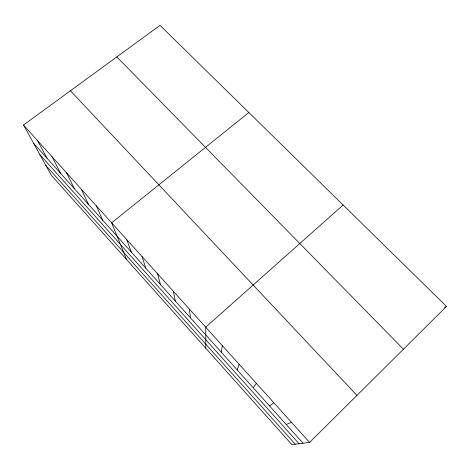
<?xml version="1.0" encoding="UTF-8"?>
<svg xmlns="http://www.w3.org/2000/svg" width="470" height="470" viewBox="0 0 470 470"><rect width="100%" height="100%" fill="white"/><g stroke="black" fill="none" stroke-linecap="round" stroke-linejoin="round"><path stroke-width="0.7" d="M221.346 352.283L222.322 345.609M237.174 369.902L239.195 364.321M253.254 387.797L256.344 383.35M309.583 442.411L446.5 306.428L160.029 25.368L23.5 125.044L51.212 175.14L291.87 444.632L309.583 442.411L23.5 125.044M343.123 205.008L205.731 327.202L205.819 348.264M248.853 112.518L111.637 222.815L126.565 259.516M269.586 405.98L273.793 402.702M444.644 307.58L446.5 306.428M286.183 424.457L291.535 422.389M116.813 56.917L403.436 349.198M70.435 90.781L356.936 395.382M33.576 143.256L303.044 443.228M39.827 154.548L299.049 443.733M45.807 165.364L295.26 444.209M37.618 140.706L46.988 158.184M51.959 156.616L60.595 173.33M66.528 172.772L74.401 188.705M81.322 189.187L88.419 204.303M96.356 205.866L102.648 220.142M126.7 239.524L131.318 252.061M142.005 256.502L145.765 268.141M157.55 273.752L160.423 284.462M173.354 291.283L175.304 301.029M189.41 309.096L190.421 317.849"/></g></svg>
